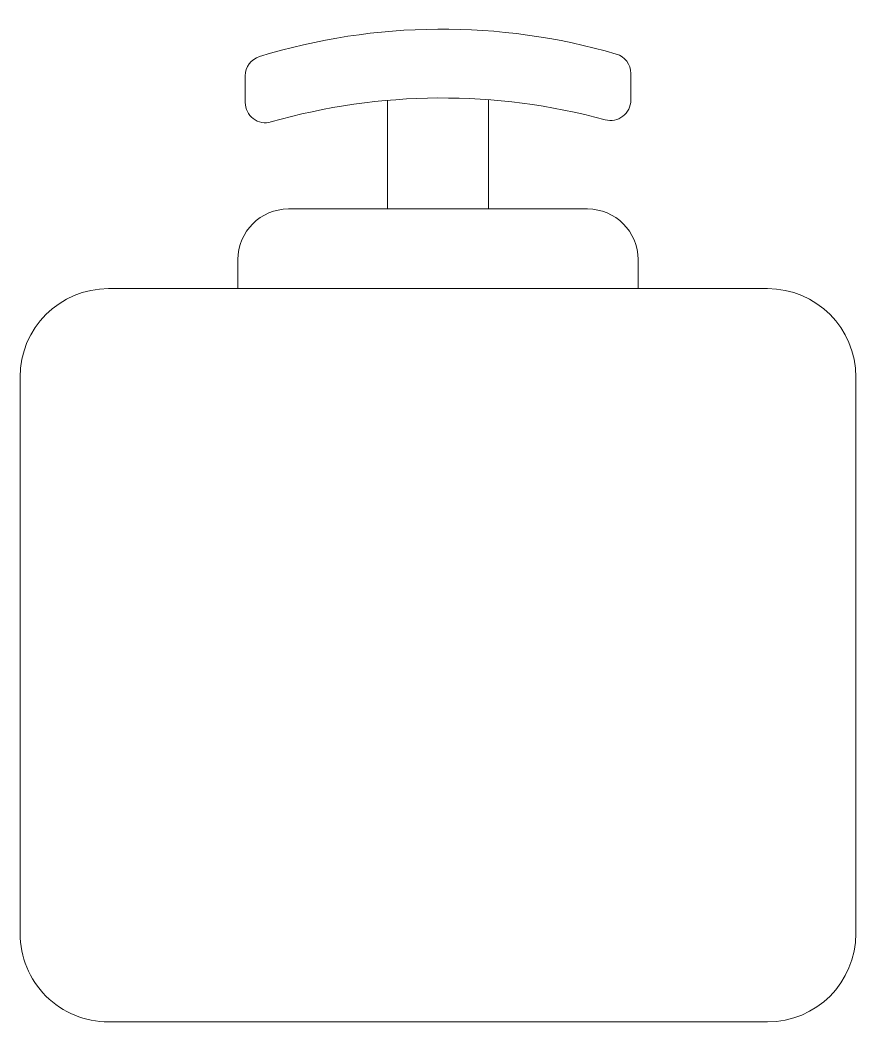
# Model space of a CAD drawing. Header units: millimetres. Extents: x 66.04 to 66.701, y 160.479 to 161.271.
import ezdxf

# ---------------------------------------------------------------- set-up
doc = ezdxf.new("R2010")
doc.units = ezdxf.units.MM
doc.layers.add('ARREDI', color=7, linetype='Continuous', lineweight=9)

# ---------------------------------------------------------------- blocks, each defined once
blk = doc.blocks.new('*U42')
at = {"layer": 'ARREDI'}
for p, q in [((0.15996, 0.6), (-0.28, 0.6)), ((-0.35, 0.53), (-0.35, 0.00911)), ((0.22996, 0.00911), (0.22996, 0.53)), ((-0.49894, 0.42201), (-0.52012, 0.42201)), ((-0.37296, 0.42774), (-0.35, 0.42774)), ((-0.41294, 0.15135), (-0.41294, 0.38776)), ((-0.49936, 0.30953), (-0.41294, 0.30953)), ((-0.49884, 0.22957), (-0.41294, 0.22957)), ((-0.51822, 0.11714), (-0.49716, 0.11714)), ((-0.35, 0.11137), (-0.37296, 0.11137)), ((0.15996, -0.06089), (-0.28, -0.06089))]:
    blk.add_line(p, q, dxfattribs=at)
for centre, radius, start, end in [((-0.28, 0.53), 0.07, 90, 180), ((0.15996, 0.53), 0.07, 360, 90), ((-0.52012, 0.40602), 0.01599, 90, 163.73665), ((-0.49894, 0.40602), 0.01599, 344.78662, 90), ((-0.37296, 0.38776), 0.03998, 90, 180), ((-0.06332, 0.27275), 0.49184, 163.73665, 197.06308), ((-0.0089, 0.27275), 0.49184, 164.78662, 195.95868), ((-0.37296, 0.15135), 0.03998, 180, 270), ((-0.49716, 0.13313), 0.01599, 270, 15.95868), ((-0.51822, 0.13313), 0.01599, 197.06308, 270), ((-0.28, 0.00911), 0.07, 180, 270), ((0.15996, 0.00911), 0.07, 270, 360)]:
    blk.add_arc(centre, radius, start, end, dxfattribs=at)

msp = doc.modelspace()

# ---------------------------------------------------------------- block references
at = {"rotation": 270}
msp.add_blockref('*U42', (66.10079, 160.7089), dxfattribs=at)

doc.saveas('drawing.dxf')
